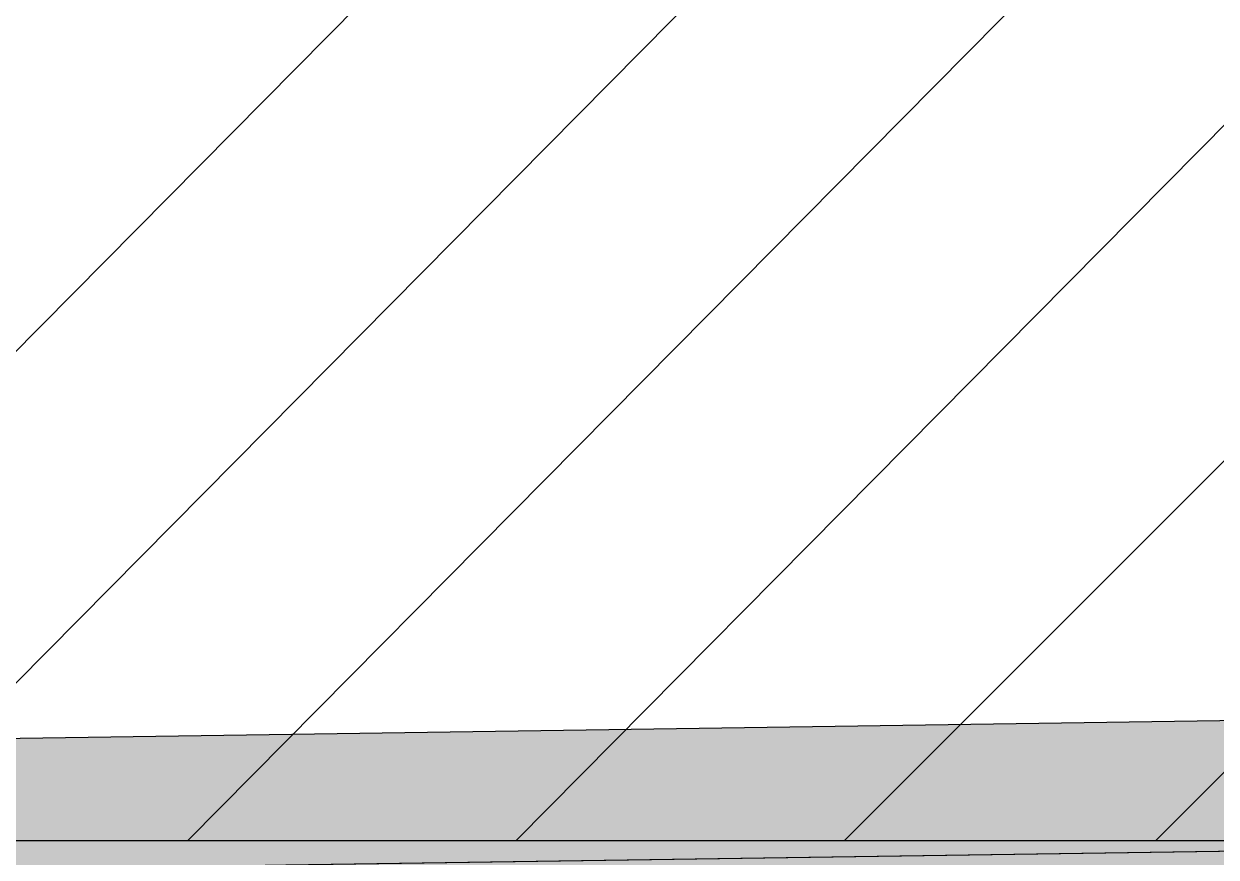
# Model space of a CAD drawing. Header units: metres. Extents: x 1 to 213, y 1 to 147.
# Drawn here: x 69.375 to 70.106, y 93.832 to 94.343 of the extents above; entities that cross this region are included whole.
import ezdxf

# ---------------------------------------------------------------- set-up
doc = ezdxf.new("R2010")
doc.units = ezdxf.units.M
for name, color, linetype in [('00-BASE-ARQUITECTURA', 8, 'Continuous'), ('PJ-GRAVILLA', 42, 'Continuous'), ('PJ-LIMITE-JARDIN', 7, 'Continuous'), ('PJ-MASAS', 92, 'Continuous'), ('PJ-MASAS-RELLENO', 92, 'Continuous'), ('PJ-RIEGO-SECTORES', 5, 'Continuous')]:
    doc.layers.add(name, color=color, linetype=linetype)

msp = doc.modelspace()

# ---------------------------------------------------------------- hatches: boundary and pattern name
at = {"layer": 'PJ-GRAVILLA'}
h = msp.add_hatch(dxfattribs=at)
h.set_pattern_fill('GRAVEL', scale=0.03)
h.paths.add_polyline_path([(69.2326, 101.33537), (84.18155, 101.33537), (84.35794, 101.24717), (84.35794, 101.11488), (84.18155, 101.02669), (71.56976, 101.07078), (70.8201, 100.98259), (70.68781, 100.8503), (70.55552, 100.01245), (69.14441, 100.01245), (68.70344, 100.36523), (67.7333, 100.32113), (67.55691, 100.10064), (67.51281, 94.14752), (67.86559, 93.88294), (70.8642, 93.92704), (71.08469, 93.70655), (71.08469, 93.44197), (70.8642, 93.26558), (67.60101, 93.26558), (67.42462, 93.04509), (67.42462, 92.20725), (67.11594, 92.03086), (67.02774, 91.76627), (67.07184, 89.25273), (66.93955, 89.07634), (66.67497, 89.12044), (66.63087, 90.92843), (66.76316, 91.3253), (66.67497, 99.04231), (67.16004, 100.14474), (67.51281, 100.54162), (68.43885, 101.15898), (69.2326, 101.33537)])
at = {"layer": 'PJ-MASAS-RELLENO'}
for points in [[(67.43282, 94.14811), (67.43311, 94.14065), (67.4341, 94.13324), (67.43578, 94.12595), (67.43813, 94.11886), (67.44113, 94.11201), (67.44475, 94.10547), (67.44898, 94.09931), (67.45375, 94.09356), (67.45905, 94.08828), (67.46481, 94.08352), (67.81759, 93.81894), (67.82381, 93.81471), (67.8304, 93.81109), (67.8373, 93.80811), (67.84445, 93.80578), (67.85179, 93.80414), (67.85925, 93.80319), (67.86677, 93.80295), (70.83155, 93.84655), (71.00469, 93.67341), (71.00469, 93.48042), (70.83614, 93.34558), (67.60101, 93.34558), (67.59306, 93.34518), (67.58518, 93.344), (67.57747, 93.34204), (67.56998, 93.33932), (67.56281, 93.33587), (67.55601, 93.33172), (67.54966, 93.32692), (67.54381, 93.32152), (67.53854, 93.31555), (67.36215, 93.09507), (67.35763, 93.08882), (67.35373, 93.08217), (67.35049, 93.07518), (67.34794, 93.0679), (67.3461, 93.06042), (67.34499, 93.05279), (67.34462, 93.04509), (67.34462, 92.8), (66.82631, 92.8), (66.79203, 95.8), (67.44505, 95.8), (67.43282, 94.14811)], [(70.83155, 93.84655), (71.00469, 93.67341), (71.00469, 93.48042), (70.83614, 93.34558), (69.54557, 93.34558), (69.53593, 93.82749), (70.83155, 93.84655)]]:
    msp.add_hatch(color=7, dxfattribs=at).paths.add_polyline_path(points)

# ---------------------------------------------------------------- linework, layer by layer
at = {"layer": '00-BASE-ARQUITECTURA'}
for points in [[(69.87819, 93.84236), (72.22769, 96.19186)], [(70.06869, 93.84236), (72.22769, 96.00137)], [(67.52869, 94.84778), (67.52869, 93.84236), (71.06352, 93.84236), (71.06352, 93.68362)], [(69.07386, 93.84236), (70.06869, 94.84778)], [(69.27494, 93.84236), (70.26977, 94.84778)], [(69.47602, 93.84236), (70.47086, 94.84778)], [(69.67711, 93.84236), (70.67194, 94.84778)]]:
    msp.add_lwpolyline(points, dxfattribs=at)
at = {"layer": 'PJ-LIMITE-JARDIN'}
msp.add_lwpolyline([(84.18155, 101.02669), (71.56976, 101.07078), (70.8201, 100.98259), (70.68781, 100.8503), (70.55552, 100.01245), (69.14441, 100.01245), (68.70344, 100.36523), (67.7333, 100.32113), (67.55691, 100.10064), (67.51281, 94.14752), (67.86559, 93.88294), (70.8642, 93.92704), (71.08469, 93.70655), (71.08469, 93.44197), (70.8642, 93.26558), (67.60101, 93.26558), (67.42462, 93.04509), (67.42462, 92.20725), (67.11594, 92.03086), (67.02774, 91.76627), (67.07184, 89.25273), (66.93955, 89.07634), (66.67497, 89.12044)], dxfattribs=at)
at = {"layer": 'PJ-MASAS'}
msp.add_lwpolyline([(67.86677, 93.80295), (70.83155, 93.84655), (71.00469, 93.67341), (71.00469, 93.48042), (70.83614, 93.34558), (67.60101, 93.34558)], dxfattribs=at)
msp.add_lwpolyline([(70.83155, 93.84655), (71.00469, 93.67341), (71.00469, 93.48042), (70.83614, 93.34558), (69.54557, 93.34558), (69.53593, 93.82749), (70.83155, 93.84655)], close=True, dxfattribs=at)
at = {"layer": 'PJ-RIEGO-SECTORES'}
msp.add_lwpolyline([(84.18155, 101.02669), (71.56976, 101.07078), (70.8201, 100.98259), (70.68781, 100.8503), (70.55552, 100.01245), (69.14441, 100.01245), (68.70344, 100.36523), (67.7333, 100.32113), (67.55691, 100.10064), (67.51281, 94.14752), (67.86559, 93.88294), (70.8642, 93.92704), (71.08469, 93.70655), (71.08469, 93.44197), (70.8642, 93.26558), (67.60101, 93.26558), (67.42462, 93.04509), (67.42462, 92.20725), (67.11594, 92.03086), (67.02774, 91.76627), (67.07184, 89.25273), (66.93955, 89.07634), (66.67497, 89.12044)], dxfattribs=at)

doc.saveas('drawing.dxf')
